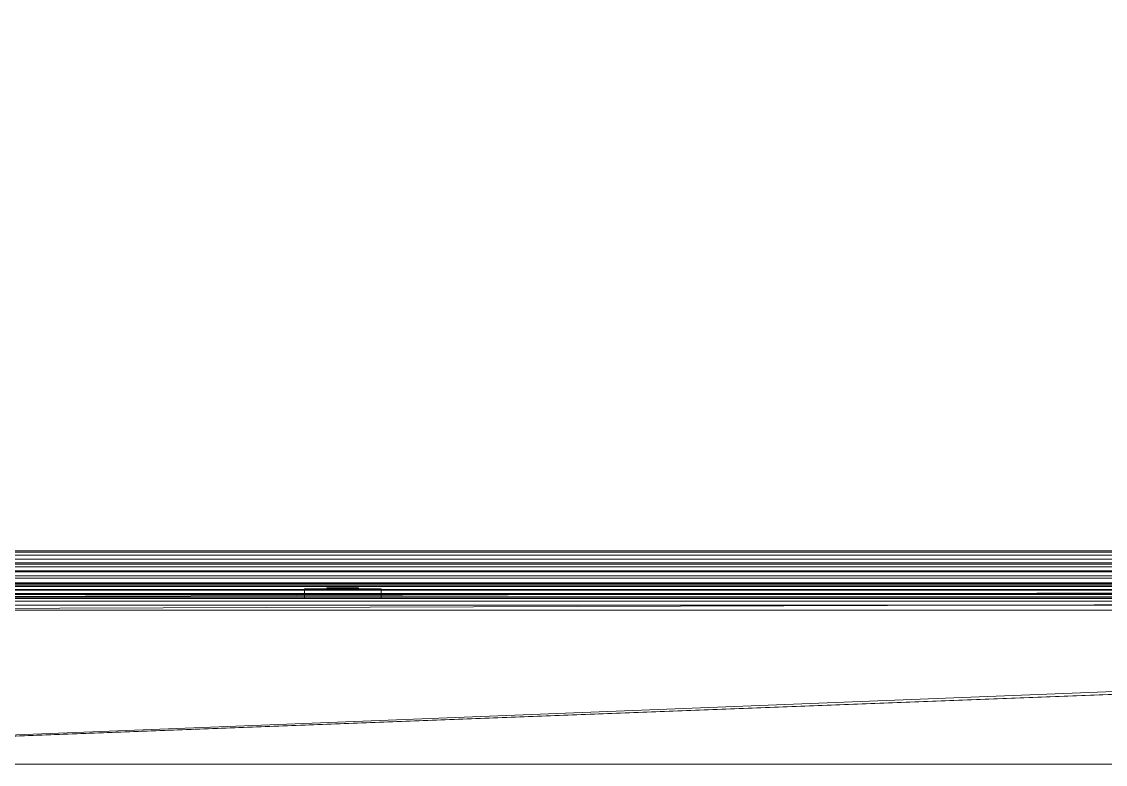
# Model space of a CAD drawing. Header units: inches. Extents: x -550 to 0, y -429 to 0.
# Drawn here: x -502.68 to -457, y -428.75 to -397.44 of the extents above; entities that cross this region are included whole.
import ezdxf

# ---------------------------------------------------------------- set-up
doc = ezdxf.new("R2010")
doc.units = ezdxf.units.IN
doc.header["$MEASUREMENT"] = 0
for name, color, linetype, lineweight in [('A-CLNG', 13, 'Continuous', 13), ('A-FLOR', 192, 'Continuous', 13), ('A-GENM', 13, 'Continuous', 9), ('A-WALL', 113, 'Continuous', 13), ('E-ELEC-FIXT', 91, 'Continuous', 9)]:
    doc.layers.add(name, color=color, linetype=linetype, lineweight=lineweight)

# ---------------------------------------------------------------- blocks, each defined once
blk = doc.blocks.new('Generic Models 13 - Generic Models 9-718788-_3D_')
at = {"layer": 'A-GENM'}
mesh = blk.add_polyface(dxfattribs=at)
corners = [(-369.75, -294.25, 106), (-396.5, -294.25, 106), (-396.5, -296.25, 106), (-503.5, -296.25, 106), (-503.5, -294.25, 106), (-527.75, -294.25, 106), (-527.75, -422.25, 106), (-369.75, -422.25, 106), (-505.5, -298.25, 106), (-394.5, -298.25, 106), (-394.5, -296.25, 106), (-371.75, -296.25, 106), (-371.75, -420.25, 106), (-525.75, -420.25, 106), (-525.75, -296.25, 106), (-505.5, -296.25, 106)]
mesh.append_faces([[corners[k] for k in face] for face in [(4, 15, 3)]], dxfattribs={"vtx0": -1, "vtx1": -1})
mesh.append_faces([[corners[k] for k in face] for face in [(6, 13, 14, 5), (11, 0, 1)]], dxfattribs={"vtx0": -1, "vtx2": -1})
mesh.append_faces([[corners[k] for k in face] for face in [(3, 15, 8, 9)]], dxfattribs={"vtx0": -1, "vtx3": -1})
mesh.append_faces([[corners[k] for k in face] for face in [(12, 13, 6, 7), (4, 5, 14, 15), (9, 10, 2, 3), (11, 12, 7, 0), (10, 11, 1, 2)]], dxfattribs={"vtx1": -1, "vtx3": -1})
mesh = blk.add_polyface(dxfattribs=at)
corners = [(-371.75, -420.25, 106), (-371.689, -420.311, 105.749), (-371.571, -420.429, 105.518), (-371.404, -420.596, 105.321), (-371.195, -420.805, 105.168), (-526.305, -420.805, 105.168), (-526.096, -420.596, 105.321), (-525.929, -420.429, 105.518), (-525.811, -420.311, 105.749), (-525.75, -420.25, 106)]
mesh.append_faces([[corners[k] for k in face] for face in [(5, 6, 3, 4), (0, 1, 8, 9)]], dxfattribs={"vtx1": -1})
mesh.append_faces([[corners[k] for k in face] for face in [(2, 3, 6, 7), (7, 8, 1, 2)]], dxfattribs={"vtx1": -1, "vtx3": -1})
mesh = blk.add_polyface(dxfattribs=at)
corners = [(-371.195, -420.805, 105.168), (-370.861, -421.139, 104.922), (-370.592, -421.408, 104.606), (-370.403, -421.597, 104.236), (-370.305, -421.695, 103.832), (-527.195, -421.695, 103.832), (-527.097, -421.597, 104.236), (-526.908, -421.408, 104.606), (-526.639, -421.139, 104.922), (-526.305, -420.805, 105.168)]
mesh.append_faces([[corners[k] for k in face] for face in [(0, 1, 8, 9)]], dxfattribs={"vtx1": -1})
mesh.append_faces([[corners[k] for k in face] for face in [(2, 3, 6, 7), (7, 8, 1, 2)]], dxfattribs={"vtx1": -1, "vtx3": -1})
mesh.append_faces([[corners[k] for k in face] for face in [(3, 4, 5, 6)]], dxfattribs={"vtx3": -1})
mesh = blk.add_polyface(dxfattribs=at)
corners = [(-370.305, -421.695, 103.832), (-370.244, -421.756, 103.581), (-370.126, -421.874, 103.35), (-369.958, -422.041, 103.153), (-369.75, -422.25, 103), (-527.75, -422.25, 103), (-527.542, -422.041, 103.153), (-527.374, -421.874, 103.35), (-527.256, -421.756, 103.581), (-527.195, -421.695, 103.832)]
mesh.append_faces([[corners[k] for k in face] for face in [(5, 6, 3, 4), (0, 1, 8, 9)]], dxfattribs={"vtx1": -1})
mesh.append_faces([[corners[k] for k in face] for face in [(2, 3, 6, 7), (7, 8, 1, 2)]], dxfattribs={"vtx1": -1, "vtx3": -1})
mesh = blk.add_polyface(dxfattribs=at)
corners = [(-369.75, -422.25, 103), (-369.75, -422.25, 106), (-527.75, -422.25, 106), (-527.75, -422.25, 103)]
mesh.append_faces([[corners[k] for k in face] for face in [(0, 1, 2, 3)]])
blk = doc.blocks.new('Generic Models 19 - Generic Models 12-718854-_3D_')
at = {"layer": 'A-GENM'}
mesh = blk.add_polyface(dxfattribs=at)
corners = [(-370.25, -390.25, 36), (-372.25, -390.25, 36), (-372.25, -419.75, 36), (-525.25, -419.75, 36), (-525.25, -393.75, 36), (-527.25, -393.75, 36), (-527.25, -421.75, 36), (-370.25, -421.75, 36)]
mesh.append_faces([[corners[k] for k in face] for face in [(3, 6, 7, 2)]], dxfattribs={"vtx0": -1, "vtx2": -1})
mesh.append_faces([[corners[k] for k in face] for face in [(0, 1, 2, 7)]], dxfattribs={"vtx2": -1})
mesh.append_faces([[corners[k] for k in face] for face in [(3, 4, 5, 6)]], dxfattribs={"vtx3": -1})
mesh = blk.add_polyface(dxfattribs=at)
corners = [(-372.25, -419.75, 36), (-372.189, -419.811, 35.749), (-372.071, -419.929, 35.518), (-371.904, -420.096, 35.321), (-371.695, -420.305, 35.168), (-525.805, -420.305, 35.168), (-525.596, -420.096, 35.321), (-525.429, -419.929, 35.518), (-525.311, -419.811, 35.749), (-525.25, -419.75, 36)]
mesh.append_faces([[corners[k] for k in face] for face in [(5, 6, 3, 4), (0, 1, 8, 9)]], dxfattribs={"vtx1": -1})
mesh.append_faces([[corners[k] for k in face] for face in [(2, 3, 6, 7), (7, 8, 1, 2)]], dxfattribs={"vtx1": -1, "vtx3": -1})
mesh = blk.add_polyface(dxfattribs=at)
corners = [(-371.695, -420.305, 35.168), (-371.361, -420.639, 34.922), (-371.092, -420.908, 34.606), (-370.903, -421.097, 34.236), (-370.805, -421.195, 33.832), (-526.695, -421.195, 33.832), (-526.597, -421.097, 34.236), (-526.408, -420.908, 34.606), (-526.139, -420.639, 34.922), (-525.805, -420.305, 35.168)]
mesh.append_faces([[corners[k] for k in face] for face in [(0, 1, 8, 9)]], dxfattribs={"vtx1": -1})
mesh.append_faces([[corners[k] for k in face] for face in [(2, 3, 6, 7), (7, 8, 1, 2)]], dxfattribs={"vtx1": -1, "vtx3": -1})
mesh.append_faces([[corners[k] for k in face] for face in [(3, 4, 5, 6)]], dxfattribs={"vtx3": -1})
mesh = blk.add_polyface(dxfattribs=at)
corners = [(-370.805, -421.195, 33.832), (-370.744, -421.256, 33.581), (-370.626, -421.374, 33.35), (-370.459, -421.542, 33.153), (-370.25, -421.75, 33), (-527.25, -421.75, 33), (-527.041, -421.542, 33.153), (-526.874, -421.374, 33.35), (-526.756, -421.256, 33.581), (-526.695, -421.195, 33.832)]
mesh.append_faces([[corners[k] for k in face] for face in [(5, 6, 3, 4), (0, 1, 8, 9)]], dxfattribs={"vtx1": -1})
mesh.append_faces([[corners[k] for k in face] for face in [(2, 3, 6, 7), (7, 8, 1, 2)]], dxfattribs={"vtx1": -1, "vtx3": -1})
mesh = blk.add_polyface(dxfattribs=at)
corners = [(-370.25, -421.75, 36), (-527.25, -421.75, 36), (-527.25, -421.75, 33), (-370.25, -421.75, 33)]
mesh.append_faces([[corners[k] for k in face] for face in [(0, 1, 2, 3)]])
blk = doc.blocks.new('Switch 4 - Switch 4-645439-_3D_')
at = {"layer": 'E-ELEC-FIXT'}
mesh = blk.add_polyface(dxfattribs=at)
corners = [(-1.612, 0.394), (-1.612, 0.394, 4.893), (1.612, 0.394, 4.893), (1.612, 0.394)]
mesh.append_faces([[corners[k] for k in face] for face in [(2, 3, 0, 1)]])
mesh = blk.add_polyface(dxfattribs=at)
corners = [(-1.612, 0.394), (1.612, 0.394), (1.612, 0), (-1.612, 0)]
mesh.append_faces([[corners[k] for k in face] for face in [(0, 1, 2, 3)]])
mesh = blk.add_polyface(dxfattribs=at)
corners = [(1.612, 0.394, 4.893), (-1.612, 0.394, 4.893), (-1.612, 0, 4.893), (1.612, 0, 4.893)]
mesh.append_faces([[corners[k] for k in face] for face in [(0, 1, 2, 3)]])
mesh = blk.add_polyface(dxfattribs=at)
corners = [(-1.612, 0.394, 4.893), (-1.612, 0.394), (-1.612, 0), (-1.612, 0, 4.893)]
mesh.append_faces([[corners[k] for k in face] for face in [(0, 1, 2, 3)]])
mesh = blk.add_polyface(dxfattribs=at)
corners = [(-1.612, 0), (1.612, 0), (1.612, 0, 4.893), (-1.612, 0, 4.893)]
mesh.append_faces([[corners[k] for k in face] for face in [(1, 2, 3, 0)]])
mesh = blk.add_polyface(dxfattribs=at)
corners = [(0.358, 0.444, 2.841), (-0.384, 0.444, 2.841), (-0.509, 0.444, 2.948), (-0.604, 0.444, 3.083), (-0.663, 0.444, 3.237), (-0.683, 0.444, 3.4), (-0.663, 0.444, 3.563), (-0.604, 0.444, 3.717), (-0.509, 0.444, 3.851), (-0.384, 0.444, 3.959), (0.358, 0.444, 3.959), (0.482, 0.444, 3.851), (0.577, 0.444, 3.717), (0.636, 0.444, 3.563), (0.656, 0.444, 3.4), (0.636, 0.444, 3.237), (0.577, 0.444, 3.083), (0.482, 0.444, 2.948), (-0.183, 0.444, 3.735), (-0.328, 0.444, 3.735), (-0.328, 0.444, 3.317), (-0.183, 0.444, 3.317), (0.17, 0.444, 3.7), (0.17, 0.444, 3.346), (0.32, 0.444, 3.346), (0.32, 0.444, 3.7), (0.131, 0.444, 2.904), (0.131, 0.444, 3.04), (0.126, 0.444, 3.076), (0.112, 0.444, 3.11), (0.09, 0.444, 3.139), (0.06, 0.444, 3.162), (0.026, 0.444, 3.176), (-0.01, 0.444, 3.181), (-0.046, 0.444, 3.176), (-0.08, 0.444, 3.162), (-0.11, 0.444, 3.139), (-0.132, 0.444, 3.11), (-0.146, 0.444, 3.076), (-0.151, 0.444, 3.04), (-0.151, 0.444, 2.904), (0.356, 0.444, 1.346), (-0.383, 0.444, 1.346), (-0.507, 0.444, 1.453), (-0.601, 0.444, 1.587), (-0.66, 0.444, 1.74), (-0.68, 0.444, 1.903), (-0.66, 0.444, 2.065), (-0.601, 0.444, 2.218), (-0.507, 0.444, 2.352), (-0.383, 0.444, 2.459), (0.356, 0.444, 2.459), (0.48, 0.444, 2.352), (0.574, 0.444, 2.218), (0.633, 0.444, 2.065), (0.653, 0.444, 1.903), (0.633, 0.444, 1.74), (0.574, 0.444, 1.587), (0.48, 0.444, 1.453), (-0.183, 0.444, 2.199), (-0.326, 0.444, 2.199), (-0.326, 0.444, 1.846), (-0.183, 0.444, 1.846), (0.169, 0.444, 2.202), (0.169, 0.444, 1.849), (0.319, 0.444, 1.849), (0.319, 0.444, 2.202), (0.13, 0.444, 1.409), (0.13, 0.444, 1.544), (0.125, 0.444, 1.581), (0.111, 0.444, 1.614), (0.089, 0.444, 1.643), (0.06, 0.444, 1.666), (0.026, 0.444, 1.68), (-0.01, 0.444, 1.684), (-0.046, 0.444, 1.68), (-0.08, 0.444, 1.666), (-0.109, 0.444, 1.643), (-0.131, 0.444, 1.614), (-0.146, 0.444, 1.581), (-0.15, 0.444, 1.544), (-0.15, 0.444, 1.409)]
mesh.append_faces([[corners[k] for k in face] for face in [(28, 17, 27), (25, 13, 24), (5, 20, 4), (69, 58, 68), (66, 54, 65), (46, 61, 45)]], dxfattribs={"vtx0": -1, "vtx1": -1})
mesh.append_faces([[corners[k] for k in face] for face in [(10, 22, 18, 9), (51, 63, 59, 50)]], dxfattribs={"vtx0": -1, "vtx1": -1, "vtx2": -1})
mesh.append_faces([[corners[k] for k in face] for face in [(0, 26, 27, 17), (23, 30, 31), (24, 28, 29), (23, 31, 32), (24, 15, 16), (23, 32, 33), (21, 35, 36), (21, 34, 35), (21, 36, 37, 20), (2, 38, 39), (6, 19, 20, 5), (9, 18, 19, 8), (41, 67, 68, 58), (64, 71, 72), (65, 69, 70), (64, 72, 73), (65, 56, 57), (59, 63, 64, 62), (64, 73, 74), (62, 76, 77), (62, 75, 76), (62, 77, 78, 61), (43, 79, 80), (50, 59, 60, 49), (47, 60, 61, 46)]], dxfattribs={"vtx0": -1, "vtx2": -1})
mesh.append_faces([[corners[k] for k in face] for face in [(24, 16, 17, 28), (20, 37, 38, 2), (65, 57, 58, 69), (61, 78, 79, 43)]], dxfattribs={"vtx0": -1, "vtx2": -1, "vtx3": -1})
mesh.append_faces([[corners[k] for k in face] for face in [(24, 13, 14, 15), (25, 11, 12, 13), (20, 2, 3, 4), (19, 6, 7, 8), (65, 54, 55, 56), (61, 43, 44, 45), (60, 47, 48, 49)]], dxfattribs={"vtx0": -1, "vtx3": -1})
mesh.append_faces([[corners[k] for k in face] for face in [(53, 54, 66, 52)]], dxfattribs={"vtx1": -1, "vtx2": -1})
mesh.append_faces([[corners[k] for k in face] for face in [(33, 34, 21, 23), (74, 75, 62, 64)]], dxfattribs={"vtx1": -1, "vtx2": -1, "vtx3": -1})
mesh.append_faces([[corners[k] for k in face] for face in [(40, 26, 0, 1), (29, 30, 23, 24), (25, 22, 10, 11), (22, 23, 21, 18), (39, 40, 1, 2), (81, 67, 41, 42), (70, 71, 64, 65), (66, 63, 51, 52), (80, 81, 42, 43)]], dxfattribs={"vtx1": -1, "vtx3": -1})
mesh = blk.add_polyface(dxfattribs=at)
corners = [(-0.384, 0.444, 3.959), (-0.509, 0.444, 3.851), (-0.604, 0.444, 3.717), (-0.663, 0.444, 3.563), (-0.683, 0.444, 3.4), (-0.663, 0.444, 3.237), (-0.604, 0.444, 3.083), (-0.509, 0.444, 2.948), (-0.384, 0.444, 2.841), (-0.384, 0.394, 2.841), (-0.509, 0.394, 2.948), (-0.604, 0.394, 3.083), (-0.663, 0.394, 3.237), (-0.683, 0.394, 3.4), (-0.663, 0.394, 3.563), (-0.604, 0.394, 3.717), (-0.509, 0.394, 3.851), (-0.384, 0.394, 3.959)]
mesh.append_faces([[corners[k] for k in face] for face in [(9, 10, 7, 8), (0, 1, 16, 17)]], dxfattribs={"vtx1": -1})
mesh.append_faces([[corners[k] for k in face] for face in [(10, 11, 6, 7), (11, 12, 5, 6), (4, 5, 12, 13), (13, 14, 3, 4), (14, 15, 2, 3), (15, 16, 1, 2)]], dxfattribs={"vtx1": -1, "vtx3": -1})
mesh = blk.add_polyface(dxfattribs=at)
corners = [(0.358, 0.394, 2.841), (0.482, 0.394, 2.948), (0.577, 0.394, 3.083), (0.636, 0.394, 3.237), (0.656, 0.394, 3.4), (0.636, 0.394, 3.563), (0.577, 0.394, 3.717), (0.482, 0.394, 3.851), (0.358, 0.394, 3.959), (-0.384, 0.394, 3.959), (-0.509, 0.394, 3.851), (-0.604, 0.394, 3.717), (-0.663, 0.394, 3.563), (-0.683, 0.394, 3.4), (-0.663, 0.394, 3.237), (-0.604, 0.394, 3.083), (-0.509, 0.394, 2.948), (-0.384, 0.394, 2.841), (-0.183, 0.394, 3.735), (-0.183, 0.394, 3.317), (-0.328, 0.394, 3.317), (-0.328, 0.394, 3.735), (0.17, 0.394, 3.7), (0.32, 0.394, 3.7), (0.32, 0.394, 3.346), (0.17, 0.394, 3.346), (0.131, 0.394, 2.904), (-0.151, 0.394, 2.904), (-0.151, 0.394, 3.04), (-0.146, 0.394, 3.076), (-0.132, 0.394, 3.11), (-0.11, 0.394, 3.139), (-0.08, 0.394, 3.162), (-0.046, 0.394, 3.176), (-0.01, 0.394, 3.181), (0.026, 0.394, 3.176), (0.06, 0.394, 3.162), (0.09, 0.394, 3.139), (0.112, 0.394, 3.11), (0.126, 0.394, 3.076), (0.131, 0.394, 3.04), (0.356, 0.394, 1.346), (0.48, 0.394, 1.453), (0.574, 0.394, 1.587), (0.633, 0.394, 1.74), (0.653, 0.394, 1.903), (0.633, 0.394, 2.065), (0.574, 0.394, 2.218), (0.48, 0.394, 2.352), (0.356, 0.394, 2.459), (-0.383, 0.394, 2.459), (-0.507, 0.394, 2.352), (-0.601, 0.394, 2.218), (-0.66, 0.394, 2.065), (-0.68, 0.394, 1.903), (-0.66, 0.394, 1.74), (-0.601, 0.394, 1.587), (-0.507, 0.394, 1.453), (-0.383, 0.394, 1.346), (-0.183, 0.394, 2.199), (-0.183, 0.394, 1.846), (-0.326, 0.394, 1.846), (-0.326, 0.394, 2.199), (0.169, 0.394, 2.202), (0.319, 0.394, 2.202), (0.319, 0.394, 1.849), (0.169, 0.394, 1.849), (0.13, 0.394, 1.409), (-0.15, 0.394, 1.409), (-0.15, 0.394, 1.544), (-0.146, 0.394, 1.581), (-0.131, 0.394, 1.614), (-0.109, 0.394, 1.643), (-0.08, 0.394, 1.666), (-0.046, 0.394, 1.68), (-0.01, 0.394, 1.684), (0.026, 0.394, 1.68), (0.06, 0.394, 1.666), (0.089, 0.394, 1.643), (0.111, 0.394, 1.614), (0.125, 0.394, 1.581), (0.13, 0.394, 1.544)]
mesh.append_faces([[corners[k] for k in face] for face in [(29, 16, 28), (21, 12, 20), (4, 24, 3), (70, 57, 69), (62, 53, 61), (45, 65, 44)]], dxfattribs={"vtx0": -1, "vtx1": -1})
mesh.append_faces([[corners[k] for k in face] for face in [(17, 27, 28, 16), (27, 17, 0, 26), (19, 31, 32), (20, 29, 30), (19, 32, 33), (20, 14, 15), (22, 18, 19, 25), (19, 33, 34), (25, 36, 37), (25, 35, 36), (25, 37, 38, 24), (1, 39, 40), (5, 23, 24, 4), (8, 22, 23, 7), (58, 68, 69, 57), (68, 58, 41, 67), (60, 72, 73), (61, 70, 71), (60, 73, 74), (61, 55, 56), (60, 74, 75), (66, 77, 78), (66, 76, 77), (66, 78, 79, 65), (42, 80, 81), (49, 63, 64, 48), (46, 64, 65, 45)]], dxfattribs={"vtx0": -1, "vtx2": -1})
mesh.append_faces([[corners[k] for k in face] for face in [(20, 15, 16, 29), (24, 38, 39, 1), (61, 56, 57, 70), (65, 79, 80, 42)]], dxfattribs={"vtx0": -1, "vtx2": -1, "vtx3": -1})
mesh.append_faces([[corners[k] for k in face] for face in [(20, 12, 13, 14), (21, 10, 11, 12), (24, 1, 2, 3), (23, 5, 6, 7), (61, 53, 54, 55), (65, 42, 43, 44), (64, 46, 47, 48)]], dxfattribs={"vtx0": -1, "vtx3": -1})
mesh.append_faces([[corners[k] for k in face] for face in [(52, 53, 62, 51)]], dxfattribs={"vtx1": -1, "vtx2": -1})
mesh.append_faces([[corners[k] for k in face] for face in [(8, 9, 18, 22), (34, 35, 25, 19), (49, 50, 59, 63), (75, 76, 66, 60)]], dxfattribs={"vtx1": -1, "vtx2": -1, "vtx3": -1})
mesh.append_faces([[corners[k] for k in face] for face in [(30, 31, 19, 20), (21, 18, 9, 10), (40, 26, 0, 1), (71, 72, 60, 61), (62, 59, 50, 51), (59, 60, 66, 63), (81, 67, 41, 42)]], dxfattribs={"vtx1": -1, "vtx3": -1})
mesh = blk.add_polyface(dxfattribs=at)
corners = [(-0.383, 0.444, 2.459), (-0.507, 0.444, 2.352), (-0.601, 0.444, 2.218), (-0.66, 0.444, 2.065), (-0.68, 0.444, 1.903), (-0.66, 0.444, 1.74), (-0.601, 0.444, 1.587), (-0.507, 0.444, 1.453), (-0.383, 0.444, 1.346), (-0.383, 0.394, 1.346), (-0.507, 0.394, 1.453), (-0.601, 0.394, 1.587), (-0.66, 0.394, 1.74), (-0.68, 0.394, 1.903), (-0.66, 0.394, 2.065), (-0.601, 0.394, 2.218), (-0.507, 0.394, 2.352), (-0.383, 0.394, 2.459)]
mesh.append_faces([[corners[k] for k in face] for face in [(9, 10, 7, 8), (0, 1, 16, 17)]], dxfattribs={"vtx1": -1})
mesh.append_faces([[corners[k] for k in face] for face in [(10, 11, 6, 7), (11, 12, 5, 6), (4, 5, 12, 13), (13, 14, 3, 4), (14, 15, 2, 3), (15, 16, 1, 2)]], dxfattribs={"vtx1": -1, "vtx3": -1})
mesh = blk.add_polyface(dxfattribs=at)
corners = [(0.358, 0.444, 3.959), (-0.384, 0.444, 3.959), (-0.384, 0.394, 3.959), (0.358, 0.394, 3.959)]
mesh.append_faces([[corners[k] for k in face] for face in [(3, 0, 1, 2)]])
mesh = blk.add_polyface(dxfattribs=at)
corners = [(-0.384, 0.444, 2.841), (0.358, 0.444, 2.841), (0.358, 0.394, 2.841), (-0.384, 0.394, 2.841)]
mesh.append_faces([[corners[k] for k in face] for face in [(0, 1, 2, 3)]])
mesh = blk.add_polyface(dxfattribs=at)
corners = [(0.356, 0.444, 2.459), (-0.383, 0.444, 2.459), (-0.383, 0.394, 2.459), (0.356, 0.394, 2.459)]
mesh.append_faces([[corners[k] for k in face] for face in [(3, 0, 1, 2)]])
mesh = blk.add_polyface(dxfattribs=at)
corners = [(-0.383, 0.444, 1.346), (0.356, 0.444, 1.346), (0.356, 0.394, 1.346), (-0.383, 0.394, 1.346)]
mesh.append_faces([[corners[k] for k in face] for face in [(3, 0, 1, 2)]])
mesh = blk.add_polyface(dxfattribs=at)
corners = [(-0.183, 0.444, 3.317), (-0.328, 0.444, 3.317), (-0.328, 0.394, 3.317), (-0.183, 0.394, 3.317)]
mesh.append_faces([[corners[k] for k in face] for face in [(0, 1, 2, 3)]])
mesh = blk.add_polyface(dxfattribs=at)
corners = [(-0.328, 0.444, 3.317), (-0.328, 0.444, 3.735), (-0.328, 0.394, 3.735), (-0.328, 0.394, 3.317)]
mesh.append_faces([[corners[k] for k in face] for face in [(0, 1, 2, 3)]])
mesh = blk.add_polyface(dxfattribs=at)
corners = [(-0.328, 0.444, 3.735), (-0.183, 0.444, 3.735), (-0.183, 0.394, 3.735), (-0.328, 0.394, 3.735)]
mesh.append_faces([[corners[k] for k in face] for face in [(3, 0, 1, 2)]])
mesh = blk.add_polyface(dxfattribs=at)
corners = [(-0.183, 0.444, 1.846), (-0.326, 0.444, 1.846), (-0.326, 0.394, 1.846), (-0.183, 0.394, 1.846)]
mesh.append_faces([[corners[k] for k in face] for face in [(0, 1, 2, 3)]])
mesh = blk.add_polyface(dxfattribs=at)
corners = [(-0.326, 0.444, 1.846), (-0.326, 0.444, 2.199), (-0.326, 0.394, 2.199), (-0.326, 0.394, 1.846)]
mesh.append_faces([[corners[k] for k in face] for face in [(0, 1, 2, 3)]])
mesh = blk.add_polyface(dxfattribs=at)
corners = [(-0.326, 0.444, 2.199), (-0.183, 0.444, 2.199), (-0.183, 0.394, 2.199), (-0.326, 0.394, 2.199)]
mesh.append_faces([[corners[k] for k in face] for face in [(3, 0, 1, 2)]])
mesh = blk.add_polyface(dxfattribs=at)
corners = [(-0.183, 0.444, 3.735), (-0.183, 0.444, 3.317), (-0.183, 0.394, 3.317), (-0.183, 0.394, 3.735)]
mesh.append_faces([[corners[k] for k in face] for face in [(0, 1, 2, 3)]])
mesh = blk.add_polyface(dxfattribs=at)
corners = [(-0.183, 0.444, 2.199), (-0.183, 0.444, 1.846), (-0.183, 0.394, 1.846), (-0.183, 0.394, 2.199)]
mesh.append_faces([[corners[k] for k in face] for face in [(0, 1, 2, 3)]])
mesh = blk.add_polyface(dxfattribs=at)
corners = [(0.131, 0.444, 2.904), (-0.151, 0.444, 2.904), (-0.151, 0.394, 2.904), (0.131, 0.394, 2.904)]
mesh.append_faces([[corners[k] for k in face] for face in [(0, 1, 2, 3)]])
mesh = blk.add_polyface(dxfattribs=at)
corners = [(-0.151, 0.444, 2.904), (-0.151, 0.444, 3.04), (-0.151, 0.394, 3.04), (-0.151, 0.394, 2.904)]
mesh.append_faces([[corners[k] for k in face] for face in [(3, 0, 1, 2)]])
mesh = blk.add_polyface(dxfattribs=at)
corners = [(-0.151, 0.444, 3.04), (-0.146, 0.444, 3.076), (-0.132, 0.444, 3.11), (-0.11, 0.444, 3.139), (-0.08, 0.444, 3.162), (-0.046, 0.444, 3.176), (-0.01, 0.444, 3.181), (0.026, 0.444, 3.176), (0.06, 0.444, 3.162), (0.09, 0.444, 3.139), (0.112, 0.444, 3.11), (0.126, 0.444, 3.076), (0.131, 0.444, 3.04), (0.131, 0.394, 3.04), (0.126, 0.394, 3.076), (0.112, 0.394, 3.11), (0.09, 0.394, 3.139), (0.06, 0.394, 3.162), (0.026, 0.394, 3.176), (-0.01, 0.394, 3.181), (-0.046, 0.394, 3.176), (-0.08, 0.394, 3.162), (-0.11, 0.394, 3.139), (-0.132, 0.394, 3.11), (-0.146, 0.394, 3.076), (-0.151, 0.394, 3.04)]
mesh.append_faces([[corners[k] for k in face] for face in [(0, 1, 24, 25)]], dxfattribs={"vtx1": -1})
mesh.append_faces([[corners[k] for k in face] for face in [(10, 11, 14, 15), (8, 9, 16, 17), (9, 10, 15, 16), (7, 8, 17, 18), (18, 19, 6, 7), (4, 5, 20, 21), (3, 4, 21, 22), (1, 2, 23, 24), (2, 3, 22, 23), (19, 20, 5, 6)]], dxfattribs={"vtx1": -1, "vtx3": -1})
mesh.append_faces([[corners[k] for k in face] for face in [(11, 12, 13, 14)]], dxfattribs={"vtx3": -1})
mesh = blk.add_polyface(dxfattribs=at)
corners = [(0.13, 0.444, 1.409), (-0.15, 0.444, 1.409), (-0.15, 0.394, 1.409), (0.13, 0.394, 1.409)]
mesh.append_faces([[corners[k] for k in face] for face in [(0, 1, 2, 3)]])
mesh = blk.add_polyface(dxfattribs=at)
corners = [(-0.15, 0.444, 1.409), (-0.15, 0.444, 1.544), (-0.15, 0.394, 1.544), (-0.15, 0.394, 1.409)]
mesh.append_faces([[corners[k] for k in face] for face in [(0, 1, 2, 3)]])
mesh = blk.add_polyface(dxfattribs=at)
corners = [(-0.15, 0.444, 1.544), (-0.146, 0.444, 1.581), (-0.131, 0.444, 1.614), (-0.109, 0.444, 1.643), (-0.08, 0.444, 1.666), (-0.046, 0.444, 1.68), (-0.01, 0.444, 1.684), (0.026, 0.444, 1.68), (0.06, 0.444, 1.666), (0.089, 0.444, 1.643), (0.111, 0.444, 1.614), (0.125, 0.444, 1.581), (0.13, 0.444, 1.544), (0.13, 0.394, 1.544), (0.125, 0.394, 1.581), (0.111, 0.394, 1.614), (0.089, 0.394, 1.643), (0.06, 0.394, 1.666), (0.026, 0.394, 1.68), (-0.01, 0.394, 1.684), (-0.046, 0.394, 1.68), (-0.08, 0.394, 1.666), (-0.109, 0.394, 1.643), (-0.131, 0.394, 1.614), (-0.146, 0.394, 1.581), (-0.15, 0.394, 1.544)]
mesh.append_faces([[corners[k] for k in face] for face in [(0, 1, 24, 25)]], dxfattribs={"vtx1": -1})
mesh.append_faces([[corners[k] for k in face] for face in [(10, 11, 14, 15), (8, 9, 16, 17), (9, 10, 15, 16), (7, 8, 17, 18), (18, 19, 6, 7), (4, 5, 20, 21), (3, 4, 21, 22), (1, 2, 23, 24), (2, 3, 22, 23), (19, 20, 5, 6)]], dxfattribs={"vtx1": -1, "vtx3": -1})
mesh.append_faces([[corners[k] for k in face] for face in [(11, 12, 13, 14)]], dxfattribs={"vtx3": -1})
mesh = blk.add_polyface(dxfattribs=at)
corners = [(0.13, 0.444, 1.544), (0.13, 0.444, 1.409), (0.13, 0.394, 1.409), (0.13, 0.394, 1.544)]
mesh.append_faces([[corners[k] for k in face] for face in [(3, 0, 1, 2)]])
mesh = blk.add_polyface(dxfattribs=at)
corners = [(0.131, 0.444, 3.04), (0.131, 0.444, 2.904), (0.131, 0.394, 2.904), (0.131, 0.394, 3.04)]
mesh.append_faces([[corners[k] for k in face] for face in [(3, 0, 1, 2)]])
mesh = blk.add_polyface(dxfattribs=at)
corners = [(0.169, 0.444, 2.202), (0.319, 0.444, 2.202), (0.319, 0.394, 2.202), (0.169, 0.394, 2.202)]
mesh.append_faces([[corners[k] for k in face] for face in [(3, 0, 1, 2)]])
mesh = blk.add_polyface(dxfattribs=at)
corners = [(0.319, 0.444, 1.849), (0.169, 0.444, 1.849), (0.169, 0.394, 1.849), (0.319, 0.394, 1.849)]
mesh.append_faces([[corners[k] for k in face] for face in [(0, 1, 2, 3)]])
mesh = blk.add_polyface(dxfattribs=at)
corners = [(0.169, 0.444, 1.849), (0.169, 0.444, 2.202), (0.169, 0.394, 2.202), (0.169, 0.394, 1.849)]
mesh.append_faces([[corners[k] for k in face] for face in [(0, 1, 2, 3)]])
mesh = blk.add_polyface(dxfattribs=at)
corners = [(0.17, 0.444, 3.7), (0.32, 0.444, 3.7), (0.32, 0.394, 3.7), (0.17, 0.394, 3.7)]
mesh.append_faces([[corners[k] for k in face] for face in [(3, 0, 1, 2)]])
mesh = blk.add_polyface(dxfattribs=at)
corners = [(0.32, 0.444, 3.346), (0.17, 0.444, 3.346), (0.17, 0.394, 3.346), (0.32, 0.394, 3.346)]
mesh.append_faces([[corners[k] for k in face] for face in [(0, 1, 2, 3)]])
mesh = blk.add_polyface(dxfattribs=at)
corners = [(0.17, 0.444, 3.346), (0.17, 0.444, 3.7), (0.17, 0.394, 3.7), (0.17, 0.394, 3.346)]
mesh.append_faces([[corners[k] for k in face] for face in [(0, 1, 2, 3)]])
mesh = blk.add_polyface(dxfattribs=at)
corners = [(0.319, 0.444, 2.202), (0.319, 0.444, 1.849), (0.319, 0.394, 1.849), (0.319, 0.394, 2.202)]
mesh.append_faces([[corners[k] for k in face] for face in [(0, 1, 2, 3)]])
mesh = blk.add_polyface(dxfattribs=at)
corners = [(0.32, 0.444, 3.7), (0.32, 0.444, 3.346), (0.32, 0.394, 3.346), (0.32, 0.394, 3.7)]
mesh.append_faces([[corners[k] for k in face] for face in [(0, 1, 2, 3)]])
mesh = blk.add_polyface(dxfattribs=at)
corners = [(0.356, 0.444, 1.346), (0.48, 0.444, 1.453), (0.574, 0.444, 1.587), (0.633, 0.444, 1.74), (0.653, 0.444, 1.903), (0.633, 0.444, 2.065), (0.574, 0.444, 2.218), (0.48, 0.444, 2.352), (0.356, 0.444, 2.459), (0.356, 0.394, 2.459), (0.48, 0.394, 2.352), (0.574, 0.394, 2.218), (0.633, 0.394, 2.065), (0.653, 0.394, 1.903), (0.633, 0.394, 1.74), (0.574, 0.394, 1.587), (0.48, 0.394, 1.453), (0.356, 0.394, 1.346)]
mesh.append_faces([[corners[k] for k in face] for face in [(9, 10, 7, 8), (0, 1, 16, 17)]], dxfattribs={"vtx1": -1})
mesh.append_faces([[corners[k] for k in face] for face in [(10, 11, 6, 7), (11, 12, 5, 6), (4, 5, 12, 13), (13, 14, 3, 4), (14, 15, 2, 3), (15, 16, 1, 2)]], dxfattribs={"vtx1": -1, "vtx3": -1})
mesh = blk.add_polyface(dxfattribs=at)
corners = [(0.358, 0.444, 2.841), (0.482, 0.444, 2.948), (0.577, 0.444, 3.083), (0.636, 0.444, 3.237), (0.656, 0.444, 3.4), (0.636, 0.444, 3.563), (0.577, 0.444, 3.717), (0.482, 0.444, 3.851), (0.358, 0.444, 3.959), (0.358, 0.394, 3.959), (0.482, 0.394, 3.851), (0.577, 0.394, 3.717), (0.636, 0.394, 3.563), (0.656, 0.394, 3.4), (0.636, 0.394, 3.237), (0.577, 0.394, 3.083), (0.482, 0.394, 2.948), (0.358, 0.394, 2.841)]
mesh.append_faces([[corners[k] for k in face] for face in [(9, 10, 7, 8), (0, 1, 16, 17)]], dxfattribs={"vtx1": -1})
mesh.append_faces([[corners[k] for k in face] for face in [(10, 11, 6, 7), (11, 12, 5, 6), (4, 5, 12, 13), (13, 14, 3, 4), (14, 15, 2, 3), (15, 16, 1, 2)]], dxfattribs={"vtx1": -1, "vtx3": -1})
mesh = blk.add_polyface(dxfattribs=at)
corners = [(1.612, 0.394), (1.612, 0.394, 4.893), (1.612, 0, 4.893), (1.612, 0)]
mesh.append_faces([[corners[k] for k in face] for face in [(0, 1, 2, 3)]])

msp = doc.modelspace()

# ---------------------------------------------------------------- block references
at = {"layer": 'A-GENM'}
for name in ['Generic Models 19 - Generic Models 12-718854-_3D_', 'Generic Models 13 - Generic Models 9-718788-_3D_']:
    msp.add_blockref(name, (0, 0), dxfattribs=at)
at = {"layer": 'E-ELEC-FIXT'}
msp.add_blockref('Switch 4 - Switch 4-645439-_3D_', (-489.138, -421.75, 9), dxfattribs=at)

# ---------------------------------------------------------------- meshes
at = {"layer": 'A-CLNG'}
mesh = msp.add_polyface(dxfattribs=at)
corners = [(-318.75, 0, 111.906), (-318.75, -230.25, 111.906), (-312.25, -230.25, 111.906), (-312.25, -236.75, 111.906), (-318.75, -236.75, 111.906), (-364.25, -236.75, 111.906), (-364.25, -284.75, 111.906), (-369.75, -284.75, 111.906), (-369.75, -294.25, 111.906), (-534.25, -294.25, 111.906), (-534.25, -428.75, 111.906), (0, -428.75, 111.906), (0, 0, 111.906), (-312.25, -227.783, 111.906), (-312.25, -117.5, 111.906), (-273, -117.5, 111.906), (-273, -174, 111.906), (-273.535, -174, 111.906), (-273.535, -227.783, 111.906)]
mesh.append_faces([[corners[k] for k in face] for face in [(12, 18, 11)]], dxfattribs={"vtx0": -1, "vtx1": -1})
mesh.append_faces([[corners[k] for k in face] for face in [(11, 18, 8)]], dxfattribs={"vtx0": -1, "vtx1": -1, "vtx2": -1})
mesh.append_faces([[corners[k] for k in face] for face in [(6, 8, 18, 3)]], dxfattribs={"vtx0": -1, "vtx1": -1, "vtx2": -1, "vtx3": -1})
mesh.append_faces([[corners[k] for k in face] for face in [(0, 14, 15, 12), (12, 15, 16), (14, 0, 1)]], dxfattribs={"vtx0": -1, "vtx2": -1})
mesh.append_faces([[corners[k] for k in face] for face in [(13, 14, 1, 2), (18, 13, 2, 3)]], dxfattribs={"vtx1": -1, "vtx3": -1})
mesh.append_faces([[corners[k] for k in face] for face in [(6, 7, 8), (4, 5, 6, 3)]], dxfattribs={"vtx2": -1})
mesh.append_faces([[corners[k] for k in face] for face in [(16, 17, 18, 12)]], dxfattribs={"vtx2": -1, "vtx3": -1})
mesh.append_faces([[corners[k] for k in face] for face in [(8, 9, 10, 11)]], dxfattribs={"vtx3": -1})
mesh = msp.add_polyface(dxfattribs=at)
corners = [(-318.75, 0, 106), (0, 0, 106), (0, -428.75, 106), (-534.25, -428.75, 106), (-534.25, -294.25, 106), (-369.75, -294.25, 106), (-369.75, -284.75, 106), (-364.25, -284.75, 106), (-364.25, -236.75, 106), (-318.75, -236.75, 106), (-312.25, -236.75, 106), (-312.25, -230.25, 106), (-318.75, -230.25, 106), (-312.25, -227.783, 106), (-273.535, -227.783, 106), (-273.535, -174, 106), (-273, -174, 106), (-273, -117.5, 106), (-312.25, -117.5, 106)]
mesh.append_faces([[corners[k] for k in face] for face in [(16, 14, 15)]], dxfattribs={"vtx0": -1})
mesh.append_faces([[corners[k] for k in face] for face in [(0, 18, 12), (17, 1, 16)]], dxfattribs={"vtx0": -1, "vtx1": -1})
mesh.append_faces([[corners[k] for k in face] for face in [(10, 14, 7)]], dxfattribs={"vtx0": -1, "vtx1": -1, "vtx2": -1})
mesh.append_faces([[corners[k] for k in face] for face in [(14, 2, 5, 7)]], dxfattribs={"vtx0": -1, "vtx1": -1, "vtx2": -1, "vtx3": -1})
mesh.append_faces([[corners[k] for k in face] for face in [(14, 16, 1, 2)]], dxfattribs={"vtx0": -1, "vtx1": -1, "vtx3": -1})
mesh.append_faces([[corners[k] for k in face] for face in [(13, 11, 12, 18), (11, 13, 14, 10)]], dxfattribs={"vtx0": -1, "vtx2": -1})
mesh.append_faces([[corners[k] for k in face] for face in [(9, 10, 7, 8)]], dxfattribs={"vtx1": -1})
mesh.append_faces([[corners[k] for k in face] for face in [(17, 18, 0, 1)]], dxfattribs={"vtx1": -1, "vtx3": -1})
mesh.append_faces([[corners[k] for k in face] for face in [(3, 4, 5, 2), (5, 6, 7)]], dxfattribs={"vtx2": -1})
mesh = msp.add_polyface(dxfattribs=at)
corners = [(-534.25, -428.75, 111.906), (-534.25, -428.75, 106), (0, -428.75, 106), (0, -428.75, 111.906)]
mesh.append_faces([[corners[k] for k in face] for face in [(0, 1, 2, 3)]])
at = {"layer": 'A-FLOR'}
mesh = msp.add_polyface(dxfattribs=at)
corners = [(-318.75, -230.25, -5.906), (-318.75, 0, -5.906), (0, 0, -5.906), (0, -428.75, -5.906), (-534.25, -428.75, -5.906), (-534.25, -294.25, -5.906), (-549, -294.25, -5.906), (-549, -230.25, -5.906)]
mesh.append_faces([[corners[k] for k in face] for face in [(2, 3, 0, 1)]], dxfattribs={"vtx1": -1})
mesh.append_faces([[corners[k] for k in face] for face in [(4, 5, 0, 3)]], dxfattribs={"vtx1": -1, "vtx2": -1})
mesh.append_faces([[corners[k] for k in face] for face in [(5, 6, 7, 0)]], dxfattribs={"vtx3": -1})
mesh = msp.add_polyface(dxfattribs=at)
corners = [(-318.75, -230.25), (-549, -230.25), (-549, -294.25), (-534.25, -294.25), (-534.25, -428.75), (0, -428.75), (0, 0), (-318.75, 0)]
mesh.append_faces([[corners[k] for k in face] for face in [(0, 5, 6, 7), (3, 0, 1, 2)]], dxfattribs={"vtx0": -1})
mesh.append_faces([[corners[k] for k in face] for face in [(0, 3, 4, 5)]], dxfattribs={"vtx0": -1, "vtx3": -1})
mesh = msp.add_polyface(dxfattribs=at)
corners = [(-534.25, -428.75, -5.906), (0, -428.75, -5.906), (0, -428.75), (-534.25, -428.75)]
mesh.append_faces([[corners[k] for k in face] for face in [(0, 1, 2, 3)]])
at = {"layer": 'A-WALL'}
mesh = msp.add_polyface(dxfattribs=at)
corners = [(-526.75, -421.25), (-526.75, -421.25, 4), (-370.75, -421.25, 4), (-370.25, -421.25, 4), (-370.25, -421.25), (-370.75, -421.25)]
mesh.append_faces([[corners[k] for k in face] for face in [(0, 1, 2, 5)]], dxfattribs={"vtx2": -1})
mesh.append_faces([[corners[k] for k in face] for face in [(2, 3, 4, 5)]], dxfattribs={"vtx3": -1})
mesh = msp.add_polyface(dxfattribs=at)
corners = [(-370.25, -421.75), (-526.75, -421.75), (-526.75, -421.25), (-370.75, -421.25), (-370.25, -421.25)]
mesh.append_faces([[corners[k] for k in face] for face in [(3, 0, 1, 2)]], dxfattribs={"vtx0": -1})
mesh.append_faces([[corners[k] for k in face] for face in [(3, 4, 0)]], dxfattribs={"vtx2": -1})
mesh = msp.add_polyface(dxfattribs=at)
corners = [(-526.75, -421.75, 4), (-370.25, -421.75, 4), (-370.25, -421.25, 4), (-370.75, -421.25, 4), (-526.75, -421.25, 4)]
mesh.append_faces([[corners[k] for k in face] for face in [(3, 0, 1, 2)]], dxfattribs={"vtx0": -1})
mesh.append_faces([[corners[k] for k in face] for face in [(3, 4, 0)]], dxfattribs={"vtx2": -1})
mesh = msp.add_polyface(dxfattribs=at)
corners = [(-527.25, -421.75), (-527.25, -421.75, 36), (-370.25, -421.75, 36), (-369.75, -421.75, 36), (-369.75, -421.75), (-370.25, -421.75)]
mesh.append_faces([[corners[k] for k in face] for face in [(2, 3, 4, 5), (5, 0, 1, 2)]], dxfattribs={"vtx3": -1})
mesh = msp.add_polyface(dxfattribs=at)
corners = [(-369.75, -422.25), (-527.25, -422.25), (-527.25, -421.75), (-370.25, -421.75), (-369.75, -421.75)]
mesh.append_faces([[corners[k] for k in face] for face in [(3, 0, 1, 2)]], dxfattribs={"vtx0": -1})
mesh.append_faces([[corners[k] for k in face] for face in [(3, 4, 0)]], dxfattribs={"vtx2": -1})
mesh = msp.add_polyface(dxfattribs=at)
corners = [(-527.25, -422.25, 36), (-369.75, -422.25, 36), (-369.75, -421.75, 36), (-370.25, -421.75, 36), (-527.25, -421.75, 36)]
mesh.append_faces([[corners[k] for k in face] for face in [(3, 0, 1, 2)]], dxfattribs={"vtx0": -1})
mesh.append_faces([[corners[k] for k in face] for face in [(3, 4, 0)]], dxfattribs={"vtx2": -1})
mesh = msp.add_polyface(dxfattribs=at)
corners = [(-526.75, -421.75), (-370.25, -421.75), (-370.25, -421.75, 4), (-526.75, -421.75, 4)]
mesh.append_faces([[corners[k] for k in face] for face in [(3, 0, 1, 2)]])
mesh = msp.add_polyface(dxfattribs=at)
corners = [(0, -422.25), (-6.5, -422.25), (-239, -422.25), (-239.5, -422.25), (-363.25, -422.25), (-369.75, -422.25), (-527.75, -422.25), (-534.25, -422.25), (-534.25, -422.25, 106), (-527.75, -422.25, 106), (-369.75, -422.25, 106), (-363.25, -422.25, 106), (-6.5, -422.25, 106), (0, -422.25, 106)]
mesh.append_faces([[corners[k] for k in face] for face in [(5, 11, 4)]], dxfattribs={"vtx0": -1, "vtx1": -1})
mesh.append_faces([[corners[k] for k in face] for face in [(2, 11, 12, 1)]], dxfattribs={"vtx0": -1, "vtx2": -1})
mesh.append_faces([[corners[k] for k in face] for face in [(11, 2, 3, 4)]], dxfattribs={"vtx0": -1, "vtx3": -1})
mesh.append_faces([[corners[k] for k in face] for face in [(0, 1, 12, 13)]], dxfattribs={"vtx1": -1})
mesh.append_faces([[corners[k] for k in face] for face in [(5, 6, 10, 11), (6, 7, 9, 10)]], dxfattribs={"vtx1": -1, "vtx3": -1})
mesh.append_faces([[corners[k] for k in face] for face in [(7, 8, 9)]], dxfattribs={"vtx2": -1})
mesh = msp.add_polyface(dxfattribs=at)
corners = [(-534.25, -422.25), (-527.75, -422.25), (-369.75, -422.25), (-363.25, -422.25), (-239.5, -422.25), (-239, -422.25), (-6.5, -422.25), (0, -422.25), (0, -428.75), (-534.25, -428.75)]
mesh.append_faces([[corners[k] for k in face] for face in [(3, 9, 2)]], dxfattribs={"vtx0": -1, "vtx1": -1})
mesh.append_faces([[corners[k] for k in face] for face in [(9, 3, 4, 8)]], dxfattribs={"vtx0": -1, "vtx2": -1})
mesh.append_faces([[corners[k] for k in face] for face in [(8, 4, 5, 6)]], dxfattribs={"vtx0": -1, "vtx3": -1})
mesh.append_faces([[corners[k] for k in face] for face in [(6, 7, 8)]], dxfattribs={"vtx2": -1})
mesh.append_faces([[corners[k] for k in face] for face in [(9, 0, 1, 2)]], dxfattribs={"vtx3": -1})
mesh = msp.add_polyface(dxfattribs=at)
corners = [(0, -422.25, 106), (-6.5, -422.25, 106), (-363.25, -422.25, 106), (-369.75, -422.25, 106), (-527.75, -422.25, 106), (-534.25, -422.25, 106), (-534.25, -428.75, 106), (0, -428.75, 106)]
mesh.append_faces([[corners[k] for k in face] for face in [(7, 2, 6)]], dxfattribs={"vtx0": -1, "vtx1": -1})
mesh.append_faces([[corners[k] for k in face] for face in [(6, 2, 3, 4)]], dxfattribs={"vtx0": -1, "vtx3": -1})
mesh.append_faces([[corners[k] for k in face] for face in [(4, 5, 6)]], dxfattribs={"vtx2": -1})
mesh.append_faces([[corners[k] for k in face] for face in [(7, 0, 1, 2)]], dxfattribs={"vtx3": -1})
mesh = msp.add_polyface(dxfattribs=at)
corners = [(-527.25, -422.25), (-369.75, -422.25), (-369.75, -422.25, 36), (-527.25, -422.25, 36), (-527.25, -422.25, 4)]
mesh.append_faces([[corners[k] for k in face] for face in [(4, 2, 3)]], dxfattribs={"vtx0": -1})
mesh.append_faces([[corners[k] for k in face] for face in [(1, 2, 4, 0)]], dxfattribs={"vtx1": -1})
mesh = msp.add_polyface(dxfattribs=at)
corners = [(0, -428.75), (0, -428.75, 106), (-534.25, -428.75, 106), (-534.25, -428.75)]
mesh.append_faces([[corners[k] for k in face] for face in [(1, 2, 3, 0)]])

doc.saveas('drawing.dxf')
